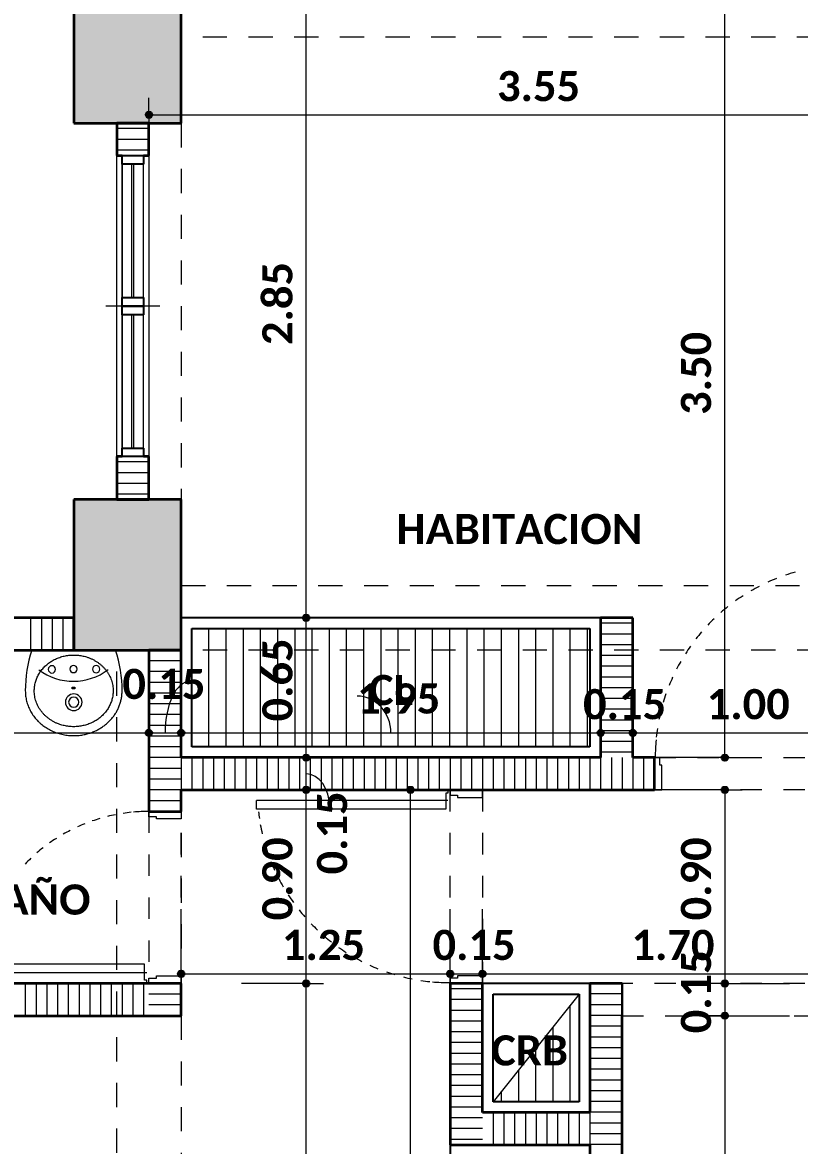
# Model space of a CAD drawing. Header units: metres. Extents: x -144 to 1000, y -717 to 29.
# Drawn here: x 596.05 to 599.66, y -562.73 to -557.51 of the extents above; entities that cross this region are included whole.
import ezdxf

# ---------------------------------------------------------------- set-up
doc = ezdxf.new("R2010")
doc.units = ezdxf.units.M
for name, pattern in [('Basculante', [0.11625, 0.075, -0.04125]), ('basculante modificado', [0.18, 0.1125, -0.0675]), ('Derribado', [0.36, 0.24, -0.12]), ('Trazo', [0.45, 0.225, -0.225])]:
    doc.linetypes.add(name, pattern=pattern)
doc.layers.get('0').update_dxf_attribs({"color": 1})
for name, color, linetype, lineweight in [('A-ANNO-DIMS', 1, 'Continuous', 9), ('A-DETL', 1, 'Continuous', 9), ('A-DETL-GENF', 1, 'Continuous', 9), ('A-DETL-MEDM', 1, 'Continuous', 30), ('A-DETL-THIN', 1, 'Continuous', 9), ('A-DOOR', 1, 'Continuous', 9), ('A-DOOR-FRAM', 1, 'Continuous', 9), ('A-DOOR-HDLN', 1, 'Trazo', 20), ('A-GENM', 1, 'Continuous', 9), ('A-GLAZ', 1, 'Continuous', 9), ('A-WALL', 4, 'Continuous', 9), ('G-ANNO-TEXT', 2, 'Continuous', 9), ('P-SANR-FIXT', 1, 'Continuous', 9), ('S-COLS', 7, 'Continuous', 9)]:
    doc.layers.add(name, color=color, linetype=linetype, lineweight=lineweight)
doc.layers.add('A-WALL-PATT', color=7, linetype='Continuous', lineweight=35, true_color=0x9c9c9c)
doc.styles.add('Calibri_B', font='calibrib.ttf', dxfattribs={"height": 0.165})
doc.styles.add('Calibri_B_5', font='calibrib.ttf', dxfattribs={"height": 0.66})

# ---------------------------------------------------------------- blocks, each defined once
blk = doc.blocks.new('P')
at = {"layer": 'A-ANNO-DIMS', "lineweight": 25}
h = blk.add_hatch(color=256, dxfattribs=at)
edge = h.paths.add_edge_path()
edge.add_arc((592.212, -494.93), 0.015, 0, 360)
h = blk.add_hatch(color=256, dxfattribs=at)
edge = h.paths.add_edge_path()
edge.add_arc((592.9428, -497.2687), 0.015, 0, 360)
h = blk.add_hatch(color=256, dxfattribs=at)
edge = h.paths.add_edge_path()
edge.add_arc((592.9428, -497.2687), 0.015, 0, 360)
h = blk.add_hatch(color=256, dxfattribs=at)
edge = h.paths.add_edge_path()
edge.add_arc((592.2117, -497.8039), 0.015, 0, 360)
h = blk.add_hatch(color=256, dxfattribs=at)
edge = h.paths.add_edge_path()
edge.add_arc((592.2117, -497.8039), 0.015, 0, 360)
h = blk.add_hatch(color=256, dxfattribs=at)
edge = h.paths.add_edge_path()
edge.add_arc((592.3617, -497.8039), 0.015, 0, 360)
h = blk.add_hatch(color=256, dxfattribs=at)
edge = h.paths.add_edge_path()
edge.add_arc((592.3617, -497.8039), 0.015, 0, 360)
h = blk.add_hatch(color=256, dxfattribs=at)
edge = h.paths.add_edge_path()
edge.add_arc((594.3118, -497.8039), 0.015, 0, 360)
h = blk.add_hatch(color=256, dxfattribs=at)
edge = h.paths.add_edge_path()
edge.add_arc((594.3118, -497.8039), 0.015, 0, 360)
h = blk.add_hatch(color=256, dxfattribs=at)
edge = h.paths.add_edge_path()
edge.add_arc((594.4618, -497.8039), 0.015, 0, 360)
h = blk.add_hatch(color=256, dxfattribs=at)
edge = h.paths.add_edge_path()
edge.add_arc((594.4618, -497.8039), 0.015, 0, 360)
h = blk.add_hatch(color=256, dxfattribs=at)
edge = h.paths.add_edge_path()
edge.add_arc((592.9428, -497.9187), 0.015, 0, 360)
h = blk.add_hatch(color=256, dxfattribs=at)
edge = h.paths.add_edge_path()
edge.add_arc((592.9428, -497.9187), 0.015, 0, 360)
h = blk.add_hatch(color=256, dxfattribs=at)
edge = h.paths.add_edge_path()
edge.add_arc((594.8891, -497.9187), 0.015, 0, 360)
h = blk.add_hatch(color=256, dxfattribs=at)
edge = h.paths.add_edge_path()
edge.add_arc((592.9428, -498.0687), 0.015, 0, 360)
h = blk.add_hatch(color=256, dxfattribs=at)
edge = h.paths.add_edge_path()
edge.add_arc((592.9428, -498.0687), 0.015, 0, 360)
h = blk.add_hatch(color=256, dxfattribs=at)
edge = h.paths.add_edge_path()
edge.add_arc((593.4281, -498.0687), 0.015, 0, 360)
h = blk.add_hatch(color=256, dxfattribs=at)
edge = h.paths.add_edge_path()
edge.add_arc((594.8891, -498.0687), 0.015, 0, 360)
h = blk.add_hatch(color=256, dxfattribs=at)
edge = h.paths.add_edge_path()
edge.add_arc((592.3617, -498.9237), 0.015, 0, 360)
h = blk.add_hatch(color=256, dxfattribs=at)
edge = h.paths.add_edge_path()
edge.add_arc((593.612, -498.9237), 0.015, 0, 360)
h = blk.add_hatch(color=256, dxfattribs=at)
edge = h.paths.add_edge_path()
edge.add_arc((593.612, -498.9237), 0.015, 0, 360)
h = blk.add_hatch(color=256, dxfattribs=at)
edge = h.paths.add_edge_path()
edge.add_arc((593.762, -498.9237), 0.015, 0, 360)
h = blk.add_hatch(color=256, dxfattribs=at)
edge = h.paths.add_edge_path()
edge.add_arc((593.762, -498.9237), 0.015, 0, 360)
h = blk.add_hatch(color=256, dxfattribs=at)
edge = h.paths.add_edge_path()
edge.add_arc((592.9428, -498.9687), 0.015, 0, 360)
h = blk.add_hatch(color=256, dxfattribs=at)
edge = h.paths.add_edge_path()
edge.add_arc((592.9428, -498.9687), 0.015, 0, 360)
h = blk.add_hatch(color=256, dxfattribs=at)
edge = h.paths.add_edge_path()
edge.add_arc((594.8891, -498.9687), 0.015, 0, 360)
h = blk.add_hatch(color=256, dxfattribs=at)
edge = h.paths.add_edge_path()
edge.add_arc((594.8891, -498.9687), 0.015, 0, 360)
h = blk.add_hatch(color=256, dxfattribs=at)
edge = h.paths.add_edge_path()
edge.add_arc((594.8891, -499.1187), 0.015, 0, 360)
h = blk.add_hatch(color=256, dxfattribs=at)
edge = h.paths.add_edge_path()
edge.add_arc((594.8891, -499.1187), 0.015, 0, 360)
at = {"layer": 'S-COLS', "true_color": 0x5b5b5b}
h = blk.add_hatch(color=251, dxfattribs=at)
h.paths.add_polyline_path([(591.8622, -505.1188), (592.3622, -505.1188), (592.3622, -504.2188), (591.8622, -504.2188), (591.8622, -504.9427)])
h.paths.add_polyline_path([(610.1601, -505.1188), (610.162, -505.1188), (610.162, -504.2188), (609.662, -504.2188), (609.662, -505.1188), (610.0712, -505.1188)])
h.paths.add_polyline_path([(600.0622, -505.1187), (600.0622, -504.2187), (599.5622, -504.2187), (599.5622, -505.1187)])
h.paths.add_polyline_path([(595.762, -497.4187), (597.7621, -497.4187), (597.7618, -496.9188), (596.062, -496.9188), (596.062, -494.7688), (597.7623, -494.7688), (597.7618, -494.2688), (595.762, -494.2688), (595.762, -497.3959)])
h.paths.add_polyline_path([(592.1348, -497.4187), (592.3621, -497.4187), (592.3621, -496.7188), (591.8621, -496.7188), (591.8621, -497.4187), (591.9232, -497.4187)])
h.paths.add_polyline_path([(600.0621, -497.4187), (600.0621, -496.5187), (599.5621, -496.5187), (599.5621, -497.4187)])
h.paths.add_polyline_path([(605.9709, -497.4187), (606.3623, -497.4187), (606.3623, -494.2687), (605.8623, -494.2687), (605.8623, -497.4187)])
h.paths.add_polyline_path([(609.7623, -497.4187), (610.1623, -497.4187), (610.1623, -496.7188), (609.7623, -496.7188), (609.7623, -496.9461)])
h.paths.add_polyline_path([(599.5623, -495.1688), (600.0623, -495.1688), (600.0623, -494.2688), (599.5623, -494.2688), (599.5623, -495.1468)])
h.paths.add_polyline_path([(592.137, -494.9688), (592.362, -494.9688), (592.362, -494.2677), (591.862, -494.2688), (591.862, -494.9688), (591.8813, -494.9688)])
h.paths.add_polyline_path([(609.8433, -494.9688), (610.1623, -494.9688), (610.1623, -494.2677), (609.7623, -494.2677), (609.7623, -494.9688)])
h.paths.add_polyline_path([(599.6372, -486.2688), (600.0622, -486.2688), (600.0622, -485.3688), (599.5622, -485.3688), (599.5622, -486.2688)])
h.paths.add_polyline_path([(609.9851, -486.2688), (610.1622, -486.2688), (610.1622, -485.3688), (609.6622, -485.3688), (609.6622, -486.2688), (609.9268, -486.2688)])
h.paths.add_polyline_path([(592.4922, -485.6688), (592.9622, -485.6688), (592.9622, -485.1688), (592.0622, -485.1688), (592.0622, -485.6688), (592.4872, -485.6688)])
at = {"layer": 'A-ANNO-DIMS'}
for p, q in [((592.9428, -497.2687), (592.9428, -494.4177)), ((594.8891, -497.9187), (594.8891, -494.4177)), ((592.212, -494.93), (592.212, -494.85)), ((592.212, -494.93), (595.762, -494.93)), ((592.212, -494.93), (592.212, -495.23)), ((592.9428, -497.2687), (592.6428, -497.2687)), ((592.9428, -497.2687), (592.6428, -497.2687)), ((592.9428, -497.9187), (592.9428, -497.2687)), ((592.9428, -497.2687), (593.0228, -497.2687)), ((592.9428, -497.2687), (593.0228, -497.2687)), ((592.2117, -497.8039), (592.2117, -497.5039)), ((592.2117, -497.8039), (592.2117, -497.5039)), ((594.3118, -497.8039), (594.3118, -497.5039)), ((594.3118, -497.8039), (594.3118, -497.5039)), ((594.4618, -497.8039), (594.4618, -497.5039)), ((594.4618, -497.8039), (594.4618, -497.5039)), ((590.062, -497.8039), (592.2117, -497.8039)), ((592.2117, -497.8039), (592.2117, -497.8839)), ((592.2117, -497.8039), (592.3617, -497.8039)), ((592.2117, -497.8039), (592.2117, -497.8839)), ((592.3617, -497.8039), (592.3617, -497.8839)), ((592.3617, -497.8039), (594.3118, -497.8039)), ((592.3617, -497.8039), (592.3617, -497.8839)), ((594.3118, -497.8039), (594.3118, -497.8839)), ((594.3118, -497.8039), (594.4618, -497.8039)), ((594.3118, -497.8039), (594.3118, -497.8839)), ((594.4618, -497.8039), (594.4618, -497.8839)), ((594.4618, -497.8039), (595.4618, -497.8039)), ((594.4618, -497.8039), (594.4618, -497.8839)), ((592.9428, -498.0687), (592.9428, -497.9187)), ((592.9428, -497.9187), (593.0228, -497.9187)), ((592.9428, -497.9187), (593.0228, -497.9187)), ((594.8891, -497.9187), (594.5891, -497.9187)), ((594.8891, -497.9187), (594.9691, -497.9187)), ((592.9428, -498.0687), (592.6428, -498.0687)), ((592.9428, -498.0687), (592.6428, -498.0687)), ((592.9428, -498.9687), (592.9428, -498.0687)), ((592.9428, -498.0687), (593.0228, -498.0687)), ((592.9428, -498.0687), (593.0228, -498.0687)), ((593.4281, -498.0687), (593.1281, -498.0687)), ((593.4281, -502.2187), (593.4281, -498.0687)), ((593.4281, -498.0687), (593.5081, -498.0687)), ((594.8891, -498.0687), (594.5891, -498.0687)), ((594.8891, -498.0687), (594.8891, -498.9687)), ((594.8891, -498.0687), (594.9691, -498.0687)), ((592.3617, -498.9237), (592.3617, -498.6237)), ((593.612, -498.9237), (593.612, -498.6237)), ((593.612, -498.9237), (593.612, -498.6237)), ((593.762, -498.9237), (593.762, -498.6237)), ((593.762, -498.9237), (593.762, -498.6237)), ((592.3617, -498.9237), (593.612, -498.9237)), ((592.3617, -498.9237), (592.3617, -499.0037)), ((593.612, -498.9237), (593.612, -499.0037)), ((593.612, -498.9237), (593.762, -498.9237)), ((593.612, -498.9237), (593.612, -499.0037)), ((593.762, -498.9237), (593.762, -499.0037)), ((593.762, -498.9237), (595.4618, -498.9237)), ((593.762, -498.9237), (593.762, -499.0037)), ((592.9428, -498.9687), (592.6428, -498.9687)), ((592.9428, -498.9687), (592.6428, -498.9687)), ((592.9428, -502.2187), (592.9428, -498.9687)), ((592.9428, -498.9687), (593.0228, -498.9687)), ((592.9428, -498.9687), (593.0228, -498.9687)), ((594.8891, -498.9687), (594.8091, -498.9687)), ((594.8891, -498.9687), (594.8091, -498.9687)), ((594.8891, -498.9687), (595.1891, -498.9687)), ((594.8891, -498.9687), (594.8891, -499.1187)), ((594.8891, -498.9687), (595.1891, -498.9687)), ((594.8891, -499.1187), (594.8091, -499.1187)), ((594.8891, -499.1187), (594.8091, -499.1187)), ((594.8891, -499.1187), (595.1891, -499.1187)), ((594.8891, -499.1187), (594.8891, -504.8677)), ((594.8891, -499.1187), (595.1891, -499.1187))]:
    blk.add_line(p, q, dxfattribs=at)
at = {"layer": 'A-ANNO-DIMS', "linetype": 'Derribado'}
for p, q in [((592.3617, -497.8039), (592.3617, -497.5039)), ((592.3617, -497.8039), (592.3617, -497.5039)), ((592.9428, -497.9187), (592.6428, -497.9187)), ((592.9428, -497.9187), (592.6428, -497.9187))]:
    blk.add_line(p, q, dxfattribs=at)
at = {"layer": 'A-ANNO-DIMS', "lineweight": 25}
for centre in [(592.212, -494.93), (592.9428, -497.2687), (592.9428, -497.2687), (592.2117, -497.8039), (592.2117, -497.8039), (592.3617, -497.8039), (592.3617, -497.8039), (594.3118, -497.8039), (594.3118, -497.8039), (594.4618, -497.8039), (594.4618, -497.8039), (592.9428, -497.9187), (592.9428, -497.9187), (594.8891, -497.9187), (592.9428, -498.0687), (592.9428, -498.0687), (593.4281, -498.0687), (594.8891, -498.0687), (592.3617, -498.9237), (593.612, -498.9237), (593.612, -498.9237), (593.762, -498.9237), (593.762, -498.9237), (592.9428, -498.9687), (592.9428, -498.9687), (594.8891, -498.9687), (594.8891, -498.9687), (594.8891, -499.1187), (594.8891, -499.1187)]:
    blk.add_circle(centre, 0.015, dxfattribs=at)
at = {"layer": 'A-ANNO-DIMS'}
for centre, major_axis, ratio, start_param, end_param in [((592.4017, -497.8039), (0, 0.2392), 0.480482, 0, 1.570796), ((593.18, -497.8039), (0, 0.1714), 0.914493, 4.712389, 6.283185), ((592.9428, -498.1483), (0, 0.1546), 0.705621, 4.712389, 6.283185)]:
    blk.add_ellipse(centre, major_axis=major_axis, ratio=ratio, start_param=start_param, end_param=end_param, dxfattribs=at)
at = {"layer": 'A-DETL', "color": 7, "linetype": 'basculante modificado'}
for p, q in [((595.7621, -494.5688), (592.362, -494.5688)), ((592.0617, -496.7173), (592.0617, -494.9688)), ((592.3617, -494.9688), (592.3617, -496.7173)), ((592.3617, -497.1187), (595.7621, -497.1187)), ((592.0622, -504.2187), (592.0622, -497.4187)), ((595.7622, -497.4187), (592.3622, -497.4187)), ((592.3622, -497.4187), (592.3622, -504.2187))]:
    blk.add_line(p, q, dxfattribs=at)
at = {"layer": 'A-DETL-GENF', "lineweight": 25}
for p, q in [((592.087, -495.1588), (592.087, -495.1188)), ((592.087, -495.1188), (592.187, -495.1188)), ((592.187, -495.1188), (592.187, -495.1588)), ((592.187, -495.1588), (592.087, -495.1588)), ((592.087, -495.8188), (592.087, -495.7788)), ((592.087, -495.7788), (592.187, -495.7788)), ((592.187, -495.8188), (592.087, -495.8188)), ((592.087, -495.8588), (592.087, -495.8188)), ((592.087, -495.8188), (592.187, -495.8188)), ((592.187, -495.7788), (592.187, -495.8188)), ((592.187, -495.8188), (592.187, -495.8588)), ((592.187, -495.8588), (592.087, -495.8588)), ((592.087, -496.5188), (592.087, -496.4788)), ((592.087, -496.4788), (592.187, -496.4788)), ((592.187, -496.4788), (592.187, -496.5188)), ((592.187, -496.5188), (592.087, -496.5188))]:
    blk.add_line(p, q, dxfattribs=at)
at = {"layer": 'A-DETL-GENF'}
for p, q in [((592.087, -495.7788), (592.087, -495.1588)), ((592.132, -495.7788), (592.132, -495.1588)), ((592.142, -495.7788), (592.142, -495.1588)), ((592.187, -495.7788), (592.187, -495.1588)), ((592.087, -496.4788), (592.087, -495.8588)), ((592.132, -496.4788), (592.132, -495.8588)), ((592.142, -496.4788), (592.142, -495.8588)), ((592.187, -496.4788), (592.187, -495.8588))]:
    blk.add_line(p, q, dxfattribs=at)
at = {"layer": 'A-DETL-GENF', "color": 251, "true_color": 0x535353}
for p, q in [((592.4908, -497.8687), (592.4908, -497.3187)), ((592.5708, -497.8687), (592.5708, -497.3187)), ((592.6508, -497.8687), (592.6508, -497.3187)), ((592.7308, -497.8687), (592.7308, -497.3187)), ((592.8108, -497.8687), (592.8108, -497.3187)), ((592.8908, -497.8687), (592.8908, -497.3187)), ((592.9708, -497.8687), (592.9708, -497.3187)), ((593.0508, -497.8687), (593.0508, -497.3187)), ((593.1308, -497.8687), (593.1308, -497.3187)), ((593.2108, -497.8687), (593.2108, -497.3187)), ((593.2908, -497.8687), (593.2908, -497.3187)), ((593.3708, -497.8687), (593.3708, -497.3187)), ((593.4508, -497.8687), (593.4508, -497.3187)), ((593.5308, -497.8687), (593.5308, -497.3187)), ((593.6108, -497.8687), (593.6108, -497.3187)), ((593.6908, -497.8687), (593.6908, -497.3187)), ((593.7708, -497.8687), (593.7708, -497.3187)), ((593.8508, -497.8687), (593.8508, -497.3187)), ((593.9308, -497.8687), (593.9308, -497.3187)), ((594.0108, -497.8687), (594.0108, -497.3187)), ((594.0908, -497.8687), (594.0908, -497.3187)), ((594.1708, -497.8687), (594.1708, -497.3187)), ((594.2508, -497.8687), (594.2508, -497.3187)), ((594.1708, -499.5187), (594.1708, -499.07)), ((594.0908, -499.5187), (594.0908, -499.17)), ((594.0108, -499.5187), (594.0108, -499.2701)), ((593.9308, -499.5187), (593.9308, -499.3701)), ((593.8508, -499.5187), (593.8508, -499.4702))]:
    blk.add_line(p, q, dxfattribs=at)
at = {"layer": 'A-DETL-GENF', "linetype": 'Basculante'}
for p, q in [((594.5618, -498.0687), (594.5618, -497.9187)), ((594.5618, -497.9187), (595.4618, -497.9187)), ((593.612, -498.0687), (593.762, -498.0687)), ((593.612, -498.9687), (593.612, -498.0687)), ((593.762, -498.0687), (593.762, -498.9687)), ((595.4618, -498.0687), (594.5618, -498.0687)), ((592.3617, -498.1687), (592.2117, -498.1687)), ((592.2117, -498.1687), (592.2117, -498.9687)), ((592.3617, -498.9687), (592.3617, -498.1687)), ((592.2117, -498.9687), (592.3617, -498.9687)), ((593.762, -498.9687), (593.612, -498.9687)), ((595.4618, -498.9687), (594.4118, -498.9687)), ((594.4118, -499.1187), (595.4618, -499.1187))]:
    blk.add_line(p, q, dxfattribs=at)
at = {"layer": 'A-DETL-MEDM'}
blk.add_line((594.4118, -498.9687), (594.4118, -499.1187), dxfattribs=at)
at = {"layer": 'A-DETL-THIN'}
for p, q in [((594.2618, -497.3187), (592.4117, -497.3187)), ((592.4117, -497.3187), (592.4117, -497.8687)), ((594.2618, -497.8687), (594.2618, -497.3187)), ((592.4117, -497.8687), (594.2618, -497.8687)), ((594.2118, -499.0187), (593.812, -499.5187)), ((594.2118, -499.5187), (594.2118, -499.0187)), ((593.812, -499.5187), (594.2118, -499.5187))]:
    blk.add_line(p, q, dxfattribs=at)
at = {"layer": 'A-DOOR', "lineweight": 15}
for p, q in [((593.602, -498.0687), (593.602, -498.0837)), ((592.712, -498.1587), (592.712, -498.1187)), ((593.602, -498.1187), (592.712, -498.1187)), ((593.592, -498.0837), (593.592, -498.1587)), ((593.602, -498.0837), (593.592, -498.0837)), ((593.592, -498.1587), (592.712, -498.1587)), ((592.1917, -498.8787), (591.4117, -498.8787)), ((592.1917, -498.9537), (592.1917, -498.8787)), ((592.2017, -498.9187), (591.4117, -498.9187)), ((592.2017, -498.9537), (592.1917, -498.9537)), ((592.2017, -498.9687), (592.2017, -498.9537))]:
    blk.add_line(p, q, dxfattribs=at)
at = {"layer": 'A-DOOR'}
for p, q in [((593.612, -498.0687), (593.762, -498.0687)), ((592.2117, -498.9687), (592.3617, -498.9687))]:
    blk.add_line(p, q, dxfattribs=at)
for centre, radius, start, end in [((595.4603, -497.9167), 0.8947, 105.8316, 108.8857), ((595.4603, -497.9167), 0.8947, 117.366, 120.1622), ((595.4603, -497.9167), 0.8947, 111.7283, 114.5549), ((595.4603, -497.9167), 0.8947, 122.9441, 125.7122), ((595.4603, -497.9167), 0.8947, 128.4672, 131.2097), ((595.4603, -497.9167), 0.8947, 133.9406, 136.6605), ((595.4603, -497.9167), 0.8947, 139.3702, 142.0705), ((595.4603, -497.9167), 0.8947, 144.7622, 147.4462), ((595.4603, -497.9167), 0.8947, 150.1233, 152.7944), ((595.4603, -497.9167), 0.8947, 155.4605, 158.1223), ((595.4603, -497.9167), 0.8947, 160.7809, 163.4371), ((595.4603, -497.9167), 0.8947, 166.0919, 168.7462), ((595.4603, -497.9167), 0.8947, 171.4009, 174.0571), ((595.4603, -497.9167), 0.8947, 174.8602, 180), ((592.2117, -498.9687), 0.8, 95.9429, 98.5991), ((592.2117, -498.9687), 0.8, 90, 95.1398), ((593.61, -498.0702), 0.8947, 186.4594, 188.45), ((592.2117, -498.9687), 0.8, 111.8777, 114.5395), ((592.2117, -498.9687), 0.8, 106.5629, 109.2191), ((592.2117, -498.9687), 0.8, 101.2538, 103.9081), ((593.61, -498.0702), 0.8947, 190.2582, 193.1511), ((593.61, -498.0702), 0.8947, 190.2582, 193.1511), ((592.2117, -498.9687), 0.8, 117.2056, 119.8767), ((592.2117, -498.9687), 0.8, 122.5538, 125.2378), ((593.61, -498.0702), 0.8947, 195.8316, 198.8857), ((592.2117, -498.9687), 0.8, 133.3395, 136.0594), ((592.2117, -498.9687), 0.8, 127.9295, 130.6298), ((593.61, -498.0702), 0.8947, 201.7283, 204.5549), ((593.61, -498.0702), 0.8947, 207.366, 210.1622), ((593.61, -498.0702), 0.8947, 212.9441, 215.7122), ((593.61, -498.0702), 0.8947, 218.4672, 221.2097), ((593.61, -498.0702), 0.8947, 223.9406, 226.6605), ((593.61, -498.0702), 0.8947, 229.3702, 232.0705), ((593.61, -498.0702), 0.8947, 234.7622, 237.4462), ((593.61, -498.0702), 0.8947, 240.1233, 242.7944), ((593.61, -498.0702), 0.8947, 245.4605, 248.1223), ((593.61, -498.0702), 0.8947, 250.7809, 253.4371), ((593.61, -498.0702), 0.8947, 256.0919, 258.7462), ((593.61, -498.0702), 0.8947, 261.4009, 264.0571), ((593.61, -498.0702), 0.8947, 264.8602, 270)]:
    blk.add_arc(centre, radius, start, end, dxfattribs=at)
at = {"layer": 'A-DOOR-FRAM', "lineweight": 15}
for p, q in [((594.5868, -497.9187), (594.5618, -497.9187)), ((594.5868, -497.9537), (594.5868, -497.9187)), ((594.5968, -497.9537), (594.5868, -497.9537)), ((594.5968, -498.0687), (594.5968, -497.9537)), ((593.612, -498.0687), (593.612, -498.0937)), ((593.762, -498.1037), (593.762, -498.0687)), ((594.5618, -498.0687), (594.5968, -498.0687)), ((593.612, -498.0937), (593.647, -498.0937)), ((593.647, -498.0937), (593.647, -498.1037)), ((593.647, -498.1037), (593.762, -498.1037)), ((592.2117, -498.1937), (592.2117, -498.1687)), ((592.3617, -498.1687), (592.3617, -498.2037)), ((592.2467, -498.1937), (592.2117, -498.1937)), ((592.2467, -498.2037), (592.2467, -498.1937)), ((592.3617, -498.2037), (592.2467, -498.2037)), ((592.2117, -498.9437), (592.2467, -498.9437)), ((592.2117, -498.9687), (592.2117, -498.9437)), ((592.2467, -498.9337), (592.3617, -498.9337)), ((592.2467, -498.9437), (592.2467, -498.9337)), ((592.3617, -498.9337), (592.3617, -498.9687)), ((593.647, -498.9437), (593.612, -498.9437)), ((593.612, -498.9437), (593.612, -498.9687)), ((593.762, -498.9337), (593.647, -498.9337)), ((593.647, -498.9337), (593.647, -498.9437)), ((593.762, -498.9687), (593.762, -498.9337))]:
    blk.add_line(p, q, dxfattribs=at)
at = {"layer": 'A-DOOR-HDLN'}
for p, q in [((594.5618, -498.0687), (594.5618, -497.9187)), ((592.3617, -498.1687), (592.2117, -498.1687)), ((593.762, -498.9687), (593.612, -498.9687))]:
    blk.add_line(p, q, dxfattribs=at)
at = {"layer": 'A-GENM', "lineweight": 25}
for p, q in [((592.3617, -497.2687), (592.3617, -497.9187)), ((594.3118, -497.2687), (592.3617, -497.2687)), ((594.3118, -497.9187), (594.3118, -497.2687)), ((592.4117, -497.8687), (592.4117, -497.3187)), ((592.4117, -497.3187), (594.2618, -497.3187)), ((594.2618, -497.3187), (594.2618, -497.8687)), ((592.3617, -497.9187), (594.3118, -497.9187)), ((594.2618, -497.8687), (592.4117, -497.8687)), ((593.762, -498.9687), (593.762, -499.5687)), ((594.2618, -498.9687), (593.762, -498.9687)), ((594.2618, -499.5687), (594.2618, -498.9687)), ((593.812, -499.5187), (593.812, -499.0187)), ((593.812, -499.0187), (594.2118, -499.0187)), ((594.2118, -499.0187), (594.2118, -499.5187)), ((594.2118, -499.5187), (593.812, -499.5187)), ((593.762, -499.5687), (594.2618, -499.5687)), ((594.2618, -499.7187), (593.6118, -499.7187)), ((593.6118, -499.7187), (593.6118, -502.2187)), ((594.2618, -502.2187), (594.2618, -499.7187))]:
    blk.add_line(p, q, dxfattribs=at)
at = {"layer": 'A-GLAZ'}
for p, q in [((592.087, -495.1188), (592.187, -495.1188)), ((592.087, -495.1188), (592.087, -495.8188)), ((592.187, -495.8188), (592.187, -495.1188)), ((592.262, -495.8188), (592.012, -495.8188)), ((592.087, -495.8188), (592.187, -495.8188)), ((592.087, -495.8188), (592.187, -495.8188)), ((592.087, -495.8188), (592.087, -496.5188)), ((592.187, -496.5188), (592.187, -495.8188)), ((592.087, -496.5188), (592.187, -496.5188))]:
    blk.add_line(p, q, dxfattribs=at)
at = {"layer": 'A-WALL', "lineweight": 35}
for p, q in [((592.062, -494.9688), (592.062, -495.1188)), ((592.212, -494.9688), (592.062, -494.9688)), ((592.212, -495.1188), (592.212, -494.9688)), ((592.062, -495.1188), (592.087, -495.1188)), ((592.187, -495.1188), (592.212, -495.1188)), ((592.062, -496.5188), (592.062, -496.7188)), ((592.087, -496.5188), (592.062, -496.5188)), ((592.212, -496.5188), (592.187, -496.5188)), ((592.212, -496.7188), (592.212, -496.5188)), ((592.062, -496.7188), (592.212, -496.7188)), ((591.862, -497.2687), (589.912, -497.2687)), ((591.862, -497.4187), (591.862, -497.2687)), ((594.3118, -497.2687), (594.3118, -497.9187)), ((594.4618, -497.2687), (594.3118, -497.2687)), ((594.4618, -497.9187), (594.4618, -497.2687)), ((590.062, -497.4187), (591.862, -497.4187)), ((592.2117, -497.4187), (592.2117, -498.1687)), ((592.3617, -497.4187), (592.2117, -497.4187)), ((592.3617, -497.9187), (592.3617, -497.4187)), ((594.3118, -497.9187), (592.3617, -497.9187)), ((594.5618, -497.9187), (594.4618, -497.9187)), ((594.5618, -498.0687), (594.5618, -497.9187)), ((592.3617, -498.1687), (592.3617, -498.0687)), ((592.3617, -498.0687), (594.5618, -498.0687)), ((592.2117, -498.1687), (592.3617, -498.1687)), ((592.3617, -498.9687), (590.062, -498.9687)), ((592.3617, -499.1187), (592.3617, -498.9687)), ((593.612, -498.9687), (593.612, -499.7187)), ((593.762, -498.9687), (593.612, -498.9687)), ((593.762, -499.5687), (593.762, -498.9687)), ((594.2618, -498.9687), (594.2618, -499.5687)), ((594.4118, -498.9687), (594.2618, -498.9687)), ((590.062, -499.1187), (592.3617, -499.1187)), ((594.4118, -503.1187), (594.4118, -499.1187)), ((594.2618, -499.5687), (593.762, -499.5687)), ((593.612, -499.7187), (594.2618, -499.7187)), ((594.2618, -499.7187), (594.2618, -502.2187))]:
    blk.add_line(p, q, dxfattribs=at)
at = {"layer": 'A-WALL'}
for p, q in [((592.062, -496.5188), (592.062, -495.1188)), ((592.212, -495.1188), (592.212, -496.5188))]:
    blk.add_line(p, q, dxfattribs=at)
at = {"layer": 'A-WALL-PATT', "color": 8, "lineweight": 5, "true_color": 0x727272}
for p, q in [((592.212, -494.9938), (592.062, -494.9938)), ((592.212, -495.0438), (592.062, -495.0438)), ((592.212, -495.0938), (592.062, -495.0938)), ((592.212, -496.5438), (592.062, -496.5438)), ((592.212, -496.5938), (592.062, -496.5938)), ((592.212, -496.6438), (592.062, -496.6438)), ((592.212, -496.6938), (592.062, -496.6938)), ((591.6618, -497.2687), (591.6618, -497.4187)), ((591.7118, -497.2687), (591.7118, -497.4187)), ((591.7618, -497.2687), (591.7618, -497.4187)), ((591.8118, -497.2687), (591.8118, -497.4187)), ((591.8618, -497.2687), (591.8618, -497.4187)), ((594.4618, -497.2938), (594.3118, -497.2938)), ((594.4618, -497.3438), (594.3118, -497.3438)), ((594.4618, -497.3938), (594.3118, -497.3938)), ((592.3617, -497.4188), (592.2117, -497.4188)), ((594.4618, -497.4438), (594.3118, -497.4438)), ((592.3617, -497.4688), (592.2117, -497.4688)), ((594.4618, -497.4938), (594.3118, -497.4938)), ((592.3617, -497.5188), (592.2117, -497.5188)), ((594.4618, -497.5438), (594.3118, -497.5438)), ((592.3617, -497.5688), (592.2117, -497.5688)), ((594.4618, -497.5938), (594.3118, -497.5938)), ((592.3617, -497.6188), (592.2117, -497.6188)), ((594.4618, -497.6438), (594.3118, -497.6438)), ((592.3617, -497.6688), (592.2117, -497.6688)), ((594.4618, -497.6938), (594.3118, -497.6938)), ((592.3617, -497.7188), (592.2117, -497.7188)), ((594.4618, -497.7438), (594.3118, -497.7438)), ((592.3617, -497.7688), (592.2117, -497.7688)), ((594.4618, -497.7938), (594.3118, -497.7938)), ((592.3617, -497.8188), (592.2117, -497.8188)), ((594.4618, -497.8438), (594.3118, -497.8438)), ((592.3617, -497.8688), (592.2117, -497.8688)), ((592.3617, -497.9188), (592.2117, -497.9188)), ((592.3618, -497.9187), (592.3618, -498.0687)), ((592.4118, -497.9187), (592.4118, -498.0687)), ((592.4618, -497.9187), (592.4618, -498.0687)), ((592.5118, -497.9187), (592.5118, -498.0687)), ((592.5618, -497.9187), (592.5618, -498.0687)), ((592.6118, -497.9187), (592.6118, -498.0687)), ((592.6618, -497.9187), (592.6618, -498.0687)), ((592.7118, -497.9187), (592.7118, -498.0687)), ((592.7618, -497.9187), (592.7618, -498.0687)), ((592.8118, -497.9187), (592.8118, -498.0687)), ((592.8618, -497.9187), (592.8618, -498.0687)), ((592.9118, -497.9187), (592.9118, -498.0687)), ((592.9618, -497.9187), (592.9618, -498.0687)), ((593.0118, -497.9187), (593.0118, -498.0687)), ((593.0618, -497.9187), (593.0618, -498.0687)), ((593.1118, -497.9187), (593.1118, -498.0687)), ((593.1618, -497.9187), (593.1618, -498.0687)), ((593.2118, -497.9187), (593.2118, -498.0687)), ((593.2618, -497.9187), (593.2618, -498.0687)), ((593.3118, -497.9187), (593.3118, -498.0687)), ((593.3618, -497.9187), (593.3618, -498.0687)), ((593.4118, -497.9187), (593.4118, -498.0687)), ((593.4618, -497.9187), (593.4618, -498.0687)), ((593.5118, -497.9187), (593.5118, -498.0687)), ((593.5618, -497.9187), (593.5618, -498.0687)), ((593.6118, -497.9187), (593.6118, -498.0687)), ((593.6618, -497.9187), (593.6618, -498.0687)), ((593.7118, -497.9187), (593.7118, -498.0687)), ((593.7618, -497.9187), (593.7618, -498.0687)), ((593.8118, -497.9187), (593.8118, -498.0687)), ((593.8618, -497.9187), (593.8618, -498.0687)), ((593.9118, -497.9187), (593.9118, -498.0687)), ((593.9618, -497.9187), (593.9618, -498.0687)), ((594.0118, -497.9187), (594.0118, -498.0687)), ((594.0618, -497.9187), (594.0618, -498.0687)), ((594.1118, -497.9187), (594.1118, -498.0687)), ((594.1618, -497.9187), (594.1618, -498.0687)), ((594.2118, -497.9187), (594.2118, -498.0687)), ((594.2618, -497.9187), (594.2618, -498.0687)), ((594.4618, -497.8938), (594.3118, -497.8938)), ((594.3118, -497.9187), (594.3118, -498.0687)), ((594.3618, -497.9187), (594.3618, -498.0687)), ((594.4118, -497.9187), (594.4118, -498.0687)), ((594.4618, -497.9187), (594.4618, -498.0687)), ((594.5118, -497.9187), (594.5118, -498.0687)), ((594.5618, -497.9187), (594.5618, -498.0687)), ((592.3617, -497.9688), (592.2117, -497.9688)), ((592.3617, -498.0188), (592.2117, -498.0188)), ((592.3617, -498.0688), (592.2117, -498.0688)), ((592.3617, -498.1188), (592.2117, -498.1188)), ((591.6368, -498.9687), (591.6368, -499.1187)), ((591.6868, -498.9687), (591.6868, -499.1187)), ((591.7368, -498.9687), (591.7368, -499.1187)), ((591.7868, -498.9687), (591.7868, -499.1187)), ((591.8368, -498.9687), (591.8368, -499.1187)), ((591.8868, -498.9687), (591.8868, -499.1187)), ((591.9368, -498.9687), (591.9368, -499.1187)), ((591.9868, -498.9687), (591.9868, -499.1187)), ((592.0368, -498.9687), (592.0368, -499.1187)), ((592.0868, -498.9687), (592.0868, -499.1187)), ((592.1368, -498.9687), (592.1368, -499.1187)), ((592.1868, -498.9687), (592.1868, -499.1187)), ((592.3617, -498.9688), (592.2117, -498.9688)), ((593.762, -498.9938), (593.612, -498.9938)), ((592.3617, -499.0188), (592.2117, -499.0188)), ((593.762, -499.0438), (593.612, -499.0438)), ((594.4118, -499.0178), (594.2618, -499.0178)), ((594.4118, -499.0678), (594.2618, -499.0678)), ((592.3617, -499.0688), (592.2117, -499.0688)), ((593.762, -499.0938), (593.612, -499.0938)), ((594.4118, -499.1178), (594.2618, -499.1178)), ((593.762, -499.1438), (593.612, -499.1438)), ((594.4118, -499.1678), (594.2618, -499.1678)), ((593.762, -499.1938), (593.612, -499.1938)), ((594.4118, -499.2178), (594.2618, -499.2178)), ((593.762, -499.2438), (593.612, -499.2438)), ((594.4118, -499.2678), (594.2618, -499.2678)), ((593.762, -499.2938), (593.612, -499.2938)), ((594.4118, -499.3178), (594.2618, -499.3178)), ((593.762, -499.3438), (593.612, -499.3438)), ((594.4118, -499.3678), (594.2618, -499.3678)), ((593.762, -499.3938), (593.612, -499.3938)), ((594.4118, -499.4178), (594.2618, -499.4178)), ((593.762, -499.4438), (593.612, -499.4438)), ((594.4118, -499.4678), (594.2618, -499.4678)), ((593.762, -499.4938), (593.612, -499.4938)), ((594.4118, -499.5178), (594.2618, -499.5178)), ((593.762, -499.5438), (593.612, -499.5438)), ((593.8118, -499.5687), (593.8118, -499.7187)), ((593.8618, -499.5687), (593.8618, -499.7187)), ((593.9118, -499.5687), (593.9118, -499.7187)), ((593.9618, -499.5687), (593.9618, -499.7187)), ((594.0118, -499.5687), (594.0118, -499.7187)), ((594.0618, -499.5687), (594.0618, -499.7187)), ((594.1118, -499.5687), (594.1118, -499.7187)), ((594.1618, -499.5687), (594.1618, -499.7187)), ((594.2118, -499.5687), (594.2118, -499.7187)), ((594.4118, -499.5678), (594.2618, -499.5678)), ((594.2618, -499.5687), (594.2618, -499.7187)), ((593.762, -499.5938), (593.612, -499.5938)), ((594.4118, -499.6178), (594.2618, -499.6178)), ((593.762, -499.6438), (593.612, -499.6438)), ((593.762, -499.6938), (593.612, -499.6938)), ((594.4118, -499.6678), (594.2618, -499.6678)), ((594.4118, -499.7178), (594.2618, -499.7178))]:
    blk.add_line(p, q, dxfattribs=at)
at = {"layer": 'P-SANR-FIXT'}
for centre, radius, start, end in [((592.2511, -497.6083), 0.6142, 162.0171, 179.9829), ((591.4728, -497.6083), 0.6142, 0.0171, 17.9829), ((591.7607, -497.5081), 0.017, 0, 180), ((591.8612, -497.5067), 0.0168, 90, 270), ((591.8612, -497.5067), 0.0168, 270, 90), ((591.9663, -497.5071), 0.017, 0, 180), ((591.8604, -497.2971), 0.2666, 233.0879, 307.323), ((591.7607, -497.5081), 0.017, 180, 0), ((591.9663, -497.5071), 0.017, 180, 0), ((591.862, -497.661), 0.0386, 0, 180), ((591.862, -497.661), 0.0235, 0, 180), ((591.862, -497.661), 0.0386, 180, 0), ((591.862, -497.661), 0.0235, 180, 0)]:
    blk.add_arc(centre, radius, start, end, dxfattribs=at)
for major_axis in [(-0.00908, 0), (0.00908, 0)]:
    blk.add_ellipse((591.8615, -497.5948), major_axis=major_axis, ratio=0.332108, start_param=3.141593, end_param=6.283185, dxfattribs=at)
for points, knots in [([(591.6786, -497.6081), (591.6787, -497.6013), (591.6793, -497.5912), (591.6815, -497.578), (591.6838, -497.5682), (591.6868, -497.5586), (591.6904, -497.549), (591.6947, -497.5396), (591.6995, -497.5306), (591.7049, -497.5219), (591.711, -497.5134), (591.7176, -497.5052), (591.7246, -497.4975), (591.7322, -497.4902), (591.7403, -497.4833), (591.7489, -497.4768), (591.7577, -497.4709), (591.767, -497.4654), (591.7767, -497.4605), (591.7867, -497.456), (591.7969, -497.4522), (591.8073, -497.4489), (591.8181, -497.4462), (591.829, -497.4441), (591.8398, -497.4426), (591.8508, -497.4417), (591.862, -497.4414), (591.8731, -497.4417), (591.8841, -497.4426), (591.895, -497.4441), (591.9059, -497.4462), (591.9166, -497.4489), (591.9279, -497.4525), (591.9397, -497.457), (591.9521, -497.4628), (591.9639, -497.4694), (591.9751, -497.4768), (591.9857, -497.485), (591.9956, -497.4938), (592.0046, -497.5032), (592.013, -497.5134), (592.0205, -497.524), (592.0269, -497.535), (592.0325, -497.5466), (592.0372, -497.5586), (592.0408, -497.5706), (592.0442, -497.587), (592.0453, -497.5996), (592.0453, -497.6081)], [0, 0, 0, 0, 0.038462, 0.057692, 0.076923, 0.096154, 0.115385, 0.134615, 0.153846, 0.173077, 0.192308, 0.211538, 0.230769, 0.25, 0.269231, 0.288462, 0.307692, 0.326923, 0.346154, 0.365385, 0.384615, 0.403846, 0.423077, 0.442308, 0.461538, 0.480769, 0.5, 0.519231, 0.538462, 0.557692, 0.576923, 0.596154, 0.615385, 0.639423, 0.663462, 0.6875, 0.711538, 0.735577, 0.759615, 0.783654, 0.807692, 0.831731, 0.855769, 0.879808, 0.903846, 0.927885, 0.951923, 1, 1, 1, 1]), ([(591.637, -497.6081), (591.637, -497.6162), (591.6377, -497.6282), (591.6402, -497.6438), (591.6427, -497.6554), (591.6459, -497.6668), (591.6499, -497.6782), (591.6546, -497.6893), (591.6599, -497.7), (591.6658, -497.7104), (591.6724, -497.7205), (591.6795, -497.7303), (591.6872, -497.7396), (591.6954, -497.7484), (591.7042, -497.7569), (591.7135, -497.7648), (591.7231, -497.7723), (591.7332, -497.7791), (591.7437, -497.7855), (591.7546, -497.7913), (591.7657, -497.7966), (591.777, -497.8012), (591.7887, -497.8052), (591.8007, -497.8087), (591.8127, -497.8115), (591.8248, -497.8137), (591.8372, -497.8153), (591.8496, -497.8162), (591.862, -497.8166), (591.8743, -497.8162), (591.8867, -497.8153), (591.8991, -497.8137), (591.9102, -497.8117), (591.9202, -497.8094), (591.9322, -497.8062), (591.947, -497.8013), (591.9639, -497.7942), (591.9803, -497.7856), (591.9959, -497.7758), (592.0105, -497.765), (592.0243, -497.7528), (592.0368, -497.7397), (592.0481, -497.7256), (592.0583, -497.7104), (592.0669, -497.6948), (592.0741, -497.6782), (592.0799, -497.6611), (592.0839, -497.6439), (592.0864, -497.6262), (592.0869, -497.6142), (592.087, -497.6081)], [0, 0, 0, 0, 0.035714, 0.053571, 0.071429, 0.089286, 0.107143, 0.125, 0.142857, 0.160714, 0.178571, 0.196429, 0.214286, 0.232143, 0.25, 0.267857, 0.285714, 0.303571, 0.321429, 0.339286, 0.357143, 0.375, 0.392857, 0.410714, 0.428571, 0.446429, 0.464286, 0.482143, 0.5, 0.517857, 0.535714, 0.553571, 0.571429, 0.584821, 0.598214, 0.625, 0.651786, 0.678571, 0.705357, 0.732143, 0.758929, 0.785714, 0.8125, 0.839286, 0.866071, 0.892857, 0.919643, 0.946429, 0.973214, 1, 1, 1, 1]), ([(592.0453, -497.6081), (592.0453, -497.615), (592.0446, -497.6251), (592.0424, -497.6383), (592.0401, -497.648), (592.0371, -497.6577), (592.0335, -497.6673), (592.0292, -497.6766), (592.0244, -497.6856), (592.019, -497.6943), (592.0129, -497.7029), (592.0063, -497.711), (591.9993, -497.7187), (591.9917, -497.726), (591.9836, -497.7329), (591.975, -497.7394), (591.9662, -497.7454), (591.9569, -497.7508), (591.9472, -497.7558), (591.9372, -497.7602), (591.927, -497.7641), (591.9166, -497.7673), (591.9059, -497.77), (591.895, -497.7722), (591.8841, -497.7737), (591.8731, -497.7746), (591.862, -497.7749), (591.8508, -497.7746), (591.8398, -497.7737), (591.829, -497.7722), (591.8181, -497.77), (591.8073, -497.7673), (591.796, -497.7638), (591.7842, -497.7592), (591.7718, -497.7534), (591.76, -497.7468), (591.7489, -497.7395), (591.7382, -497.7313), (591.7283, -497.7224), (591.7193, -497.713), (591.7109, -497.7029), (591.7035, -497.6922), (591.697, -497.6812), (591.6914, -497.6696), (591.6867, -497.6577), (591.6831, -497.6456), (591.6797, -497.6293), (591.6787, -497.6167), (591.6786, -497.6081)], [0, 0, 0, 0, 0.038462, 0.057692, 0.076923, 0.096154, 0.115385, 0.134615, 0.153846, 0.173077, 0.192308, 0.211538, 0.230769, 0.25, 0.269231, 0.288462, 0.307692, 0.326923, 0.346154, 0.365385, 0.384615, 0.403846, 0.423077, 0.442308, 0.461538, 0.480769, 0.5, 0.519231, 0.538462, 0.557692, 0.576923, 0.596154, 0.615385, 0.639423, 0.663462, 0.6875, 0.711538, 0.735577, 0.759615, 0.783654, 0.807692, 0.831731, 0.855769, 0.879808, 0.903846, 0.927885, 0.951923, 1, 1, 1, 1])]:
    blk.add_open_spline(points, degree=3, knots=knots, dxfattribs=at)
at = {"layer": 'S-COLS', "lineweight": 35}
for p, q in [((591.862, -494.2677), (591.862, -494.9688)), ((592.362, -494.9688), (592.362, -494.2677)), ((591.862, -494.9688), (592.362, -494.9688)), ((592.3621, -496.7188), (591.8621, -496.7188)), ((591.8621, -496.7188), (591.8621, -497.4187)), ((592.3621, -497.4187), (592.3621, -496.7188)), ((591.8621, -497.4187), (592.3621, -497.4187))]:
    blk.add_line(p, q, dxfattribs=at)
at = {"layer": 'A-ANNO-DIMS', "char_height": 0.14, "width": 0.376134, "attachment_point": 1, "line_spacing_factor": 1.158048, "style": 'Calibri_B_5'}
for s, insert in [('3.55', (593.8302, -494.7259)), ('0.15', (592.0882, -497.5058)), ('1.95', (593.18, -497.5736)), ('0.15', (594.2301, -497.5999)), ('1.00', (594.8051, -497.5999)), ('1.25', (592.8302, -498.7196)), ('0.15', (593.5303, -498.7196)), ('1.70', (594.4552, -498.7196))]:
    blk.add_mtext(s, dxfattribs=dict(at, insert=insert))
at = {"layer": 'A-ANNO-DIMS', "char_height": 0.14, "width": 0.376134, "attachment_point": 1, "rotation": 90, "line_spacing_factor": 1.158048, "style": 'Calibri_B_5'}
for s, insert in [('2.85', (592.7388, -495.9999)), ('3.50', (594.685, -496.3249)), ('0.65', (592.7388, -497.7504)), ('0.15', (592.9929, -498.4617)), ('0.90', (592.7388, -498.6754)), ('0.90', (594.685, -498.6754)), ('0.15', (594.685, -499.2004))]:
    blk.add_mtext(s, dxfattribs=dict(at, insert=insert))
at = {"layer": 'G-ANNO-TEXT', "style": 'Calibri_B'}
for s, p in [('HABITACION', (593.3622, -496.9255)), ('CL', (593.2345, -497.6743)), ('BAÑO', (591.4002, -498.6485)), ('CRB', (593.8031, -499.3502))]:
    blk.add_text(s, height=0.14, dxfattribs=at).set_placement(p)

msp = doc.modelspace()

# ---------------------------------------------------------------- block references
at = {"color": 3}
msp.add_blockref('P', (4.4238, -63.007), dxfattribs=at)

doc.saveas('drawing.dxf')
